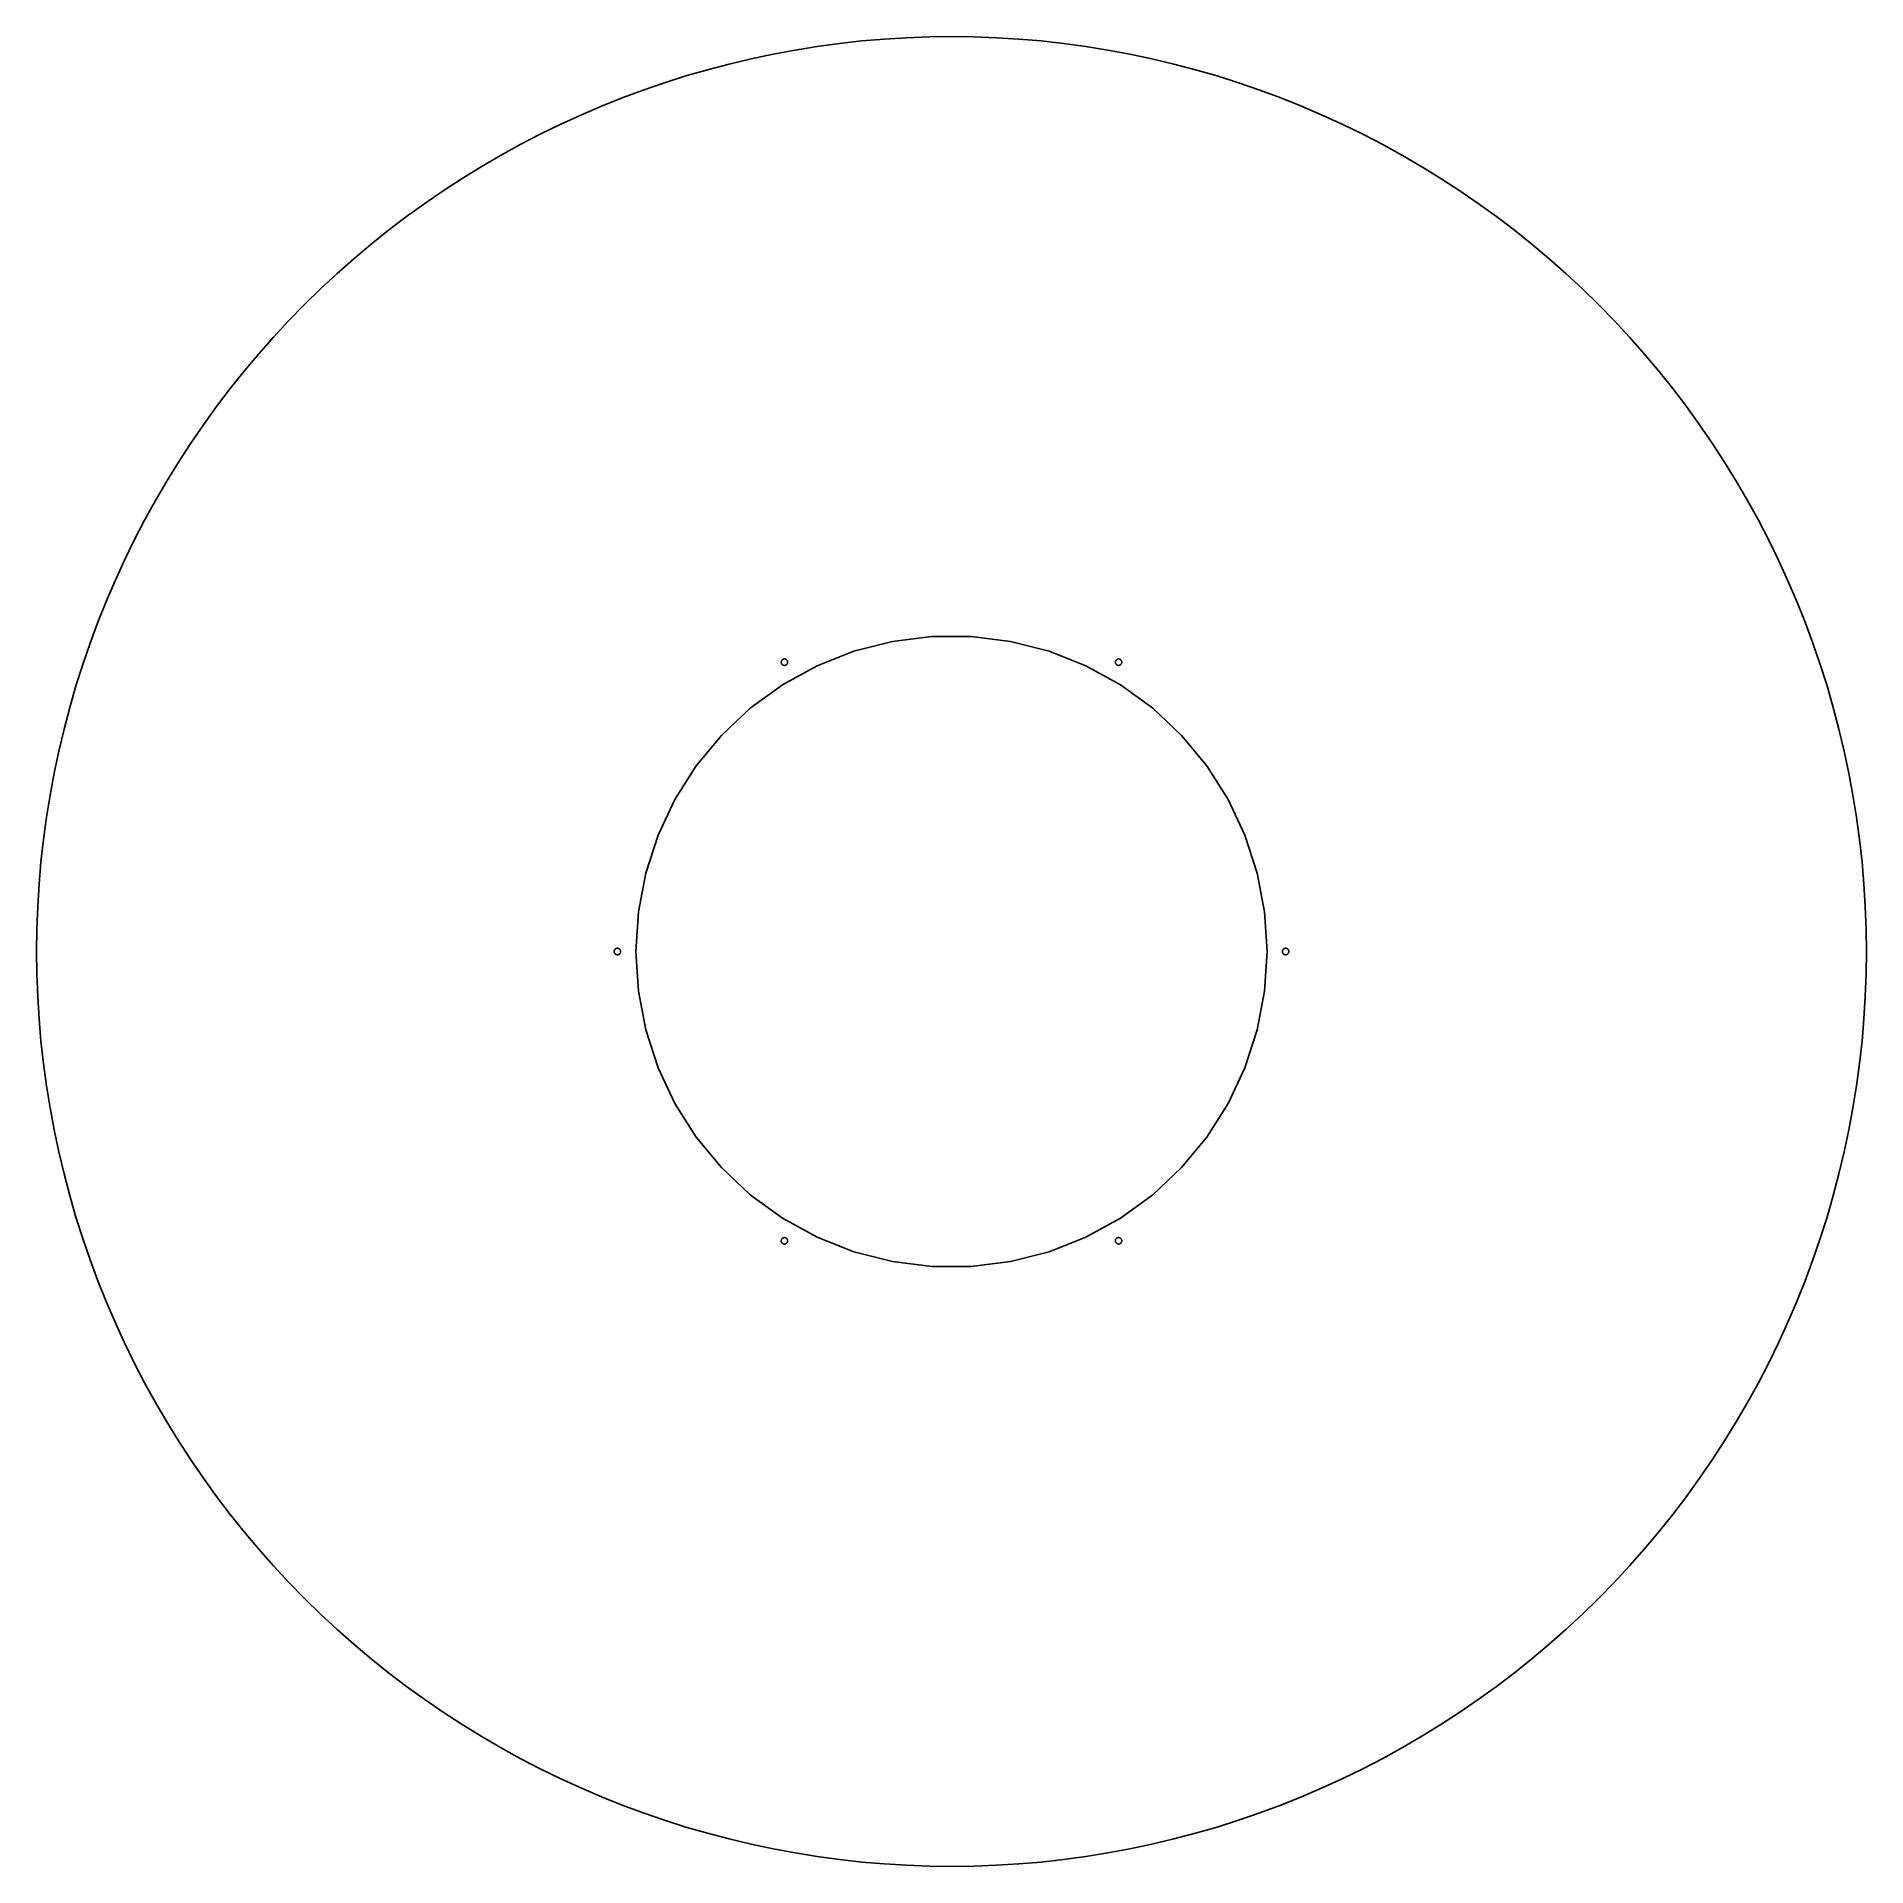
# Model space of a CAD drawing. Header units: metres. Extents: x -198 to 198, y -198 to 198.
import ezdxf

# ---------------------------------------------------------------- set-up
doc = ezdxf.new("R2010")
doc.units = ezdxf.units.M

msp = doc.modelspace()

# ---------------------------------------------------------------- linework, layer by layer
for p, q in [((0, 198), (-4.85916, 197.94)), ((4.85916, 197.94), (0, 198)), ((-38.6279, 194.195), (-43.382, 193.189)), ((-33.8505, 195.085), (-38.6279, 194.195)), ((-29.0526, 195.857), (-33.8505, 195.085)), ((-24.2373, 196.511), (-29.0526, 195.857)), ((-19.4074, 197.047), (-24.2373, 196.511)), ((-14.5658, 197.464), (-19.4074, 197.047)), ((-9.7154, 197.761), (-14.5658, 197.464)), ((-4.85916, 197.94), (-9.7154, 197.761)), ((9.7154, 197.761), (4.85916, 197.94)), ((14.5658, 197.464), (9.7154, 197.761)), ((19.4074, 197.047), (14.5658, 197.464)), ((24.2373, 196.511), (19.4074, 197.047)), ((29.0526, 195.857), (24.2373, 196.511)), ((33.8505, 195.085), (29.0526, 195.857)), ((38.6279, 194.195), (33.8505, 195.085)), ((43.382, 193.189), (38.6279, 194.195)), ((-52.8091, 190.828), (-57.4764, 189.474)), ((-48.1101, 192.066), (-52.8091, 190.828)), ((-43.382, 193.189), (-48.1101, 192.066)), ((48.1101, 192.066), (43.382, 193.189)), ((52.8091, 190.828), (48.1101, 192.066)), ((57.4764, 189.474), (52.8091, 190.828)), ((-66.7042, 186.426), (-71.2592, 184.733)), ((-62.109, 188.007), (-66.7042, 186.426)), ((-57.4764, 189.474), (-62.109, 188.007)), ((62.109, 188.007), (57.4764, 189.474)), ((66.7042, 186.426), (62.109, 188.007)), ((71.2592, 184.733), (66.7042, 186.426)), ((-75.7713, 182.928), (-80.2378, 181.014)), ((-71.2592, 184.733), (-75.7713, 182.928)), ((75.7713, 182.928), (71.2592, 184.733)), ((80.2378, 181.014), (75.7713, 182.928)), ((-84.6559, 178.99), (-89.023, 176.858)), ((-80.2378, 181.014), (-84.6559, 178.99)), ((84.6559, 178.99), (80.2378, 181.014)), ((89.023, 176.858), (84.6559, 178.99)), ((-93.3366, 174.62), (-97.5938, 172.277)), ((-89.023, 176.858), (-93.3366, 174.62)), ((93.3366, 174.62), (89.023, 176.858)), ((97.5938, 172.277), (93.3366, 174.62)), ((-97.5938, 172.277), (-101.792, 169.83)), ((101.792, 169.83), (97.5938, 172.277)), ((-105.93, 167.281), (-110.003, 164.631)), ((-101.792, 169.83), (-105.93, 167.281)), ((105.93, 167.281), (101.792, 169.83)), ((110.003, 164.631), (105.93, 167.281)), ((-110.003, 164.631), (-114.01, 161.882)), ((114.01, 161.882), (110.003, 164.631)), ((-117.948, 159.035), (-121.816, 156.093)), ((-114.01, 161.882), (-117.948, 159.035)), ((117.948, 159.035), (114.01, 161.882)), ((121.816, 156.093), (117.948, 159.035)), ((-121.816, 156.093), (-125.61, 153.056)), ((125.61, 153.056), (121.816, 156.093)), ((-125.61, 153.056), (-129.328, 149.927)), ((129.328, 149.927), (125.61, 153.056)), ((-132.969, 146.708), (-136.529, 143.401)), ((-129.328, 149.927), (-132.969, 146.708)), ((132.969, 146.708), (129.328, 149.927)), ((136.529, 143.401), (132.969, 146.708)), ((-136.529, 143.401), (-140.007, 140.007)), ((140.007, 140.007), (136.529, 143.401)), ((-140.007, 140.007), (-143.401, 136.529)), ((143.401, 136.529), (140.007, 140.007)), ((-143.401, 136.529), (-146.708, 132.969)), ((146.708, 132.969), (143.401, 136.529)), ((-146.708, 132.969), (-149.927, 129.328)), ((149.927, 129.328), (146.708, 132.969)), ((-149.927, 129.328), (-153.056, 125.61)), ((153.056, 125.61), (149.927, 129.328)), ((-153.056, 125.61), (-156.093, 121.816)), ((156.093, 121.816), (153.056, 125.61)), ((-156.093, 121.816), (-159.035, 117.948)), ((159.035, 117.948), (156.093, 121.816)), ((-159.035, 117.948), (-161.882, 114.01)), ((161.882, 114.01), (159.035, 117.948)), ((-161.882, 114.01), (-164.631, 110.003)), ((164.631, 110.003), (161.882, 114.01)), ((-164.631, 110.003), (-167.281, 105.93)), ((167.281, 105.93), (164.631, 110.003)), ((-167.281, 105.93), (-169.83, 101.792)), ((169.83, 101.792), (167.281, 105.93)), ((-169.83, 101.792), (-172.277, 97.5938)), ((172.277, 97.5938), (169.83, 101.792)), ((-172.277, 97.5938), (-174.62, 93.3366)), ((174.62, 93.3366), (172.277, 97.5938)), ((-174.62, 93.3366), (-176.858, 89.023)), ((176.858, 89.023), (174.62, 93.3366)), ((-176.858, 89.023), (-178.99, 84.6559)), ((178.99, 84.6559), (176.858, 89.023)), ((-178.99, 84.6559), (-181.014, 80.2378)), ((181.014, 80.2378), (178.99, 84.6559)), ((-181.014, 80.2378), (-182.928, 75.7713)), ((182.928, 75.7713), (181.014, 80.2378)), ((-182.928, 75.7713), (-184.733, 71.2592)), ((184.733, 71.2592), (182.928, 75.7713)), ((-184.733, 71.2592), (-186.426, 66.7042)), ((-12.7999, 67.0996), (-4.28919, 68.1747)), ((-4.28919, 68.1747), (4.28919, 68.1747)), ((4.28919, 68.1747), (12.7999, 67.0996)), ((186.426, 66.7042), (184.733, 71.2592)), ((-186.426, 66.7042), (-188.007, 62.109)), ((-29.0848, 61.8083), (-21.1088, 64.9662)), ((-21.1088, 64.9662), (-12.7999, 67.0996)), ((12.7999, 67.0996), (21.1088, 64.9662)), ((21.1088, 64.9662), (29.0848, 61.8083)), ((188.007, 62.109), (186.426, 66.7042)), ((-188.007, 62.109), (-189.474, 57.4764)), ((-36.8541, 62.6512), (-36.845, 62.7386)), ((-36.8523, 62.5633), (-36.8541, 62.6512)), ((-36.8395, 62.4763), (-36.8523, 62.5633)), ((-36.845, 62.7386), (-36.8249, 62.8242)), ((-36.8158, 62.3917), (-36.8395, 62.4763)), ((-36.8249, 62.8242), (-36.7942, 62.9066)), ((-36.7818, 62.3106), (-36.8158, 62.3917)), ((-36.7942, 62.9066), (-36.7535, 62.9845)), ((-36.7378, 62.2345), (-36.7818, 62.3106)), ((-36.7535, 62.9845), (-36.7033, 63.0567)), ((-36.6847, 62.1645), (-36.7378, 62.2345)), ((-36.7033, 63.0567), (-36.6445, 63.122)), ((-36.6232, 62.1017), (-36.6847, 62.1645)), ((-36.6445, 63.122), (-36.578, 63.1795)), ((-36.5543, 62.0471), (-36.6232, 62.1017)), ((-36.6021, 57.6756), (-29.0848, 61.8083)), ((-36.578, 63.1795), (-36.5048, 63.2281)), ((-36.4791, 62.0015), (-36.5543, 62.0471)), ((-36.5048, 63.2281), (-36.426, 63.2672)), ((-36.3988, 61.9658), (-36.4791, 62.0015)), ((-36.426, 63.2672), (-36.343, 63.2961)), ((-36.3146, 61.9404), (-36.3988, 61.9658)), ((-36.343, 63.2961), (-36.257, 63.3144)), ((-36.2279, 61.9257), (-36.3146, 61.9404)), ((-36.257, 63.3144), (-36.1694, 63.3217)), ((-36.1401, 61.922), (-36.2279, 61.9257)), ((-36.1694, 63.3217), (-36.0816, 63.318)), ((-36.0525, 61.9294), (-36.1401, 61.922)), ((-36.0816, 63.318), (-35.9949, 63.3034)), ((-35.9665, 61.9477), (-36.0525, 61.9294)), ((-35.9949, 63.3034), (-35.9108, 63.278)), ((-35.8835, 61.9766), (-35.9665, 61.9477)), ((-35.9108, 63.278), (-35.8305, 63.2422)), ((-35.8048, 62.0157), (-35.8835, 61.9766)), ((-35.8305, 63.2422), (-35.7553, 63.1967)), ((-35.7315, 62.0643), (-35.8048, 62.0157)), ((-35.7553, 63.1967), (-35.6864, 63.1421)), ((-35.665, 62.1217), (-35.7315, 62.0643)), ((-35.6864, 63.1421), (-35.6249, 63.0793)), ((-35.6062, 62.1871), (-35.665, 62.1217)), ((-35.6249, 63.0793), (-35.5717, 63.0093)), ((-35.556, 62.2593), (-35.6062, 62.1871)), ((-35.5717, 63.0093), (-35.5278, 62.9331)), ((-35.5153, 62.3372), (-35.556, 62.2593)), ((-35.5278, 62.9331), (-35.4937, 62.8521)), ((-35.4846, 62.4196), (-35.5153, 62.3372)), ((-35.4937, 62.8521), (-35.4701, 62.7674)), ((-35.4646, 62.5051), (-35.4846, 62.4196)), ((-35.4701, 62.7674), (-35.4572, 62.6805)), ((-35.4554, 62.5926), (-35.4646, 62.5051)), ((-35.4572, 62.6805), (-35.4554, 62.5926)), ((29.0848, 61.8083), (36.6021, 57.6756)), ((35.4554, 62.5926), (35.4572, 62.6805)), ((35.4646, 62.5051), (35.4554, 62.5926)), ((35.4572, 62.6805), (35.4701, 62.7674)), ((35.4846, 62.4196), (35.4646, 62.5051)), ((35.4701, 62.7674), (35.4937, 62.8521)), ((35.5153, 62.3372), (35.4846, 62.4196)), ((35.4937, 62.8521), (35.5278, 62.9331)), ((35.556, 62.2593), (35.5153, 62.3372)), ((35.5278, 62.9331), (35.5717, 63.0093)), ((35.6062, 62.1871), (35.556, 62.2593)), ((35.5717, 63.0093), (35.6249, 63.0793)), ((35.665, 62.1217), (35.6062, 62.1871)), ((35.6249, 63.0793), (35.6864, 63.1421)), ((35.7315, 62.0643), (35.665, 62.1217)), ((35.6864, 63.1421), (35.7553, 63.1967)), ((35.8048, 62.0157), (35.7315, 62.0643)), ((35.7553, 63.1967), (35.8305, 63.2422)), ((35.8835, 61.9766), (35.8048, 62.0157)), ((35.8305, 63.2422), (35.9108, 63.278)), ((35.9665, 61.9477), (35.8835, 61.9766)), ((35.9108, 63.278), (35.9949, 63.3034)), ((36.0525, 61.9294), (35.9665, 61.9477)), ((35.9949, 63.3034), (36.0816, 63.318)), ((36.1401, 61.922), (36.0525, 61.9294)), ((36.0816, 63.318), (36.1694, 63.3217)), ((36.2279, 61.9257), (36.1401, 61.922)), ((36.1694, 63.3217), (36.257, 63.3144)), ((36.3146, 61.9404), (36.2279, 61.9257)), ((36.257, 63.3144), (36.343, 63.2961)), ((36.3988, 61.9658), (36.3146, 61.9404)), ((36.343, 63.2961), (36.426, 63.2672)), ((36.4791, 62.0015), (36.3988, 61.9658)), ((36.426, 63.2672), (36.5048, 63.2281)), ((36.5543, 62.0471), (36.4791, 62.0015)), ((36.5048, 63.2281), (36.578, 63.1795)), ((36.6232, 62.1017), (36.5543, 62.0471)), ((36.578, 63.1795), (36.6445, 63.122)), ((36.6847, 62.1645), (36.6232, 62.1017)), ((36.6445, 63.122), (36.7033, 63.0567)), ((36.7378, 62.2345), (36.6847, 62.1645)), ((36.7033, 63.0567), (36.7535, 62.9845)), ((36.7818, 62.3106), (36.7378, 62.2345)), ((36.7535, 62.9845), (36.7942, 62.9066)), ((36.8158, 62.3917), (36.7818, 62.3106)), ((36.7942, 62.9066), (36.8249, 62.8242)), ((36.8395, 62.4763), (36.8158, 62.3917)), ((36.8249, 62.8242), (36.845, 62.7386)), ((36.8523, 62.5633), (36.8395, 62.4763)), ((36.845, 62.7386), (36.8541, 62.6512)), ((36.8541, 62.6512), (36.8523, 62.5633)), ((189.474, 57.4764), (188.007, 62.109)), ((-189.474, 57.4764), (-190.828, 52.8091)), ((-43.5421, 52.6334), (-36.6021, 57.6756)), ((36.6021, 57.6756), (43.5421, 52.6334)), ((190.828, 52.8091), (189.474, 57.4764)), ((-190.828, 52.8091), (-192.066, 48.1101)), ((-49.7955, 46.7611), (-43.5421, 52.6334)), ((43.5421, 52.6334), (49.7955, 46.7611)), ((192.066, 48.1101), (190.828, 52.8091)), ((-192.066, 48.1101), (-193.189, 43.382)), ((193.189, 43.382), (192.066, 48.1101)), ((-55.2636, 40.1513), (-49.7955, 46.7611)), ((49.7955, 46.7611), (55.2636, 40.1513)), ((-193.189, 43.382), (-194.195, 38.6279)), ((-59.8601, 32.9084), (-55.2636, 40.1513)), ((55.2636, 40.1513), (59.8601, 32.9084)), ((194.195, 38.6279), (193.189, 43.382)), ((-194.195, 38.6279), (-195.085, 33.8505)), ((195.085, 33.8505), (194.195, 38.6279)), ((-195.085, 33.8505), (-195.857, 29.0526)), ((-63.5126, 25.1464), (-59.8601, 32.9084)), ((59.8601, 32.9084), (63.5126, 25.1464)), ((195.857, 29.0526), (195.085, 33.8505)), ((-195.857, 29.0526), (-196.511, 24.2373)), ((196.511, 24.2373), (195.857, 29.0526)), ((-196.511, 24.2373), (-197.047, 19.4074)), ((-66.1634, 16.9879), (-63.5126, 25.1464)), ((63.5126, 25.1464), (66.1634, 16.9879)), ((197.047, 19.4074), (196.511, 24.2373)), ((-197.047, 19.4074), (-197.464, 14.5658)), ((-67.7709, 8.56145), (-66.1634, 16.9879)), ((66.1634, 16.9879), (67.7709, 8.56145)), ((197.464, 14.5658), (197.047, 19.4074)), ((-197.464, 14.5658), (-197.761, 9.7154)), ((197.761, 9.7154), (197.464, 14.5658)), ((-197.761, 9.7154), (-197.94, 4.85916)), ((-68.3095, 0), (-67.7709, 8.56145)), ((67.7709, 8.56145), (68.3095, 0)), ((197.94, 4.85916), (197.761, 9.7154)), ((-197.94, 4.85916), (-198, 0)), ((198, 0), (197.94, 4.85916)), ((-198, 0), (-197.94, -4.85916)), ((-73.0095, 0), (-73.004, 0.087732)), ((-73.004, -0.087732), (-73.0095, 0)), ((-73.004, 0.087732), (-72.9875, 0.174083)), ((-72.9875, 0.174083), (-72.9604, 0.257687)), ((-72.9604, 0.257687), (-72.9229, 0.337227)), ((-72.9229, 0.337227), (-72.8758, 0.411449)), ((-72.8758, 0.411449), (-72.8198, 0.479182)), ((-72.8198, 0.479182), (-72.7557, 0.539359)), ((-72.7557, 0.539359), (-72.6846, 0.591029)), ((-72.6846, 0.591029), (-72.6076, 0.633378)), ((-72.6076, 0.633378), (-72.5258, 0.665739)), ((-72.5258, 0.665739), (-72.4407, 0.6876)), ((-72.4407, 0.6876), (-72.3535, 0.698618)), ((-72.3535, 0.698618), (-72.2656, 0.698618)), ((-72.2656, 0.698618), (-72.1784, 0.6876)), ((-72.1784, 0.6876), (-72.0932, 0.665739)), ((-72.0932, 0.665739), (-72.0115, 0.633378)), ((-72.0115, 0.633378), (-71.9344, 0.591029)), ((-71.9344, 0.591029), (-71.8633, 0.539359)), ((-71.8633, 0.539359), (-71.7992, 0.479182)), ((-71.7992, 0.479182), (-71.7432, 0.411449)), ((-71.7432, 0.411449), (-71.6961, 0.337227)), ((-71.6961, 0.337227), (-71.6587, 0.257687)), ((-71.6587, 0.257687), (-71.6315, 0.174083)), ((-71.6315, 0.174083), (-71.615, 0.087732)), ((-71.615, 0.087732), (-71.6095, 0)), ((-71.6095, 0), (-71.615, -0.087732)), ((-67.7709, -8.56145), (-68.3095, 0)), ((68.3095, 0), (67.7709, -8.56145)), ((71.6095, 0), (71.615, 0.087732)), ((71.615, -0.087732), (71.6095, 0)), ((71.615, 0.087732), (71.6315, 0.174083)), ((71.6315, 0.174083), (71.6587, 0.257687)), ((71.6587, 0.257687), (71.6961, 0.337227)), ((71.6961, 0.337227), (71.7432, 0.411449)), ((71.7432, 0.411449), (71.7992, 0.479182)), ((71.7992, 0.479182), (71.8633, 0.539359)), ((71.8633, 0.539359), (71.9344, 0.591029)), ((71.9344, 0.591029), (72.0115, 0.633378)), ((72.0115, 0.633378), (72.0932, 0.665739)), ((72.0932, 0.665739), (72.1784, 0.6876)), ((72.1784, 0.6876), (72.2656, 0.698618)), ((72.2656, 0.698618), (72.3535, 0.698618)), ((72.3535, 0.698618), (72.4407, 0.6876)), ((72.4407, 0.6876), (72.5258, 0.665739)), ((72.5258, 0.665739), (72.6076, 0.633378)), ((72.6076, 0.633378), (72.6846, 0.591029)), ((72.6846, 0.591029), (72.7557, 0.539359)), ((72.7557, 0.539359), (72.8198, 0.479182)), ((72.8198, 0.479182), (72.8758, 0.411449)), ((72.8758, 0.411449), (72.9229, 0.337227)), ((72.9229, 0.337227), (72.9604, 0.257687)), ((72.9604, 0.257687), (72.9875, 0.174083)), ((72.9875, 0.174083), (73.004, 0.087732)), ((73.004, 0.087732), (73.0095, 0)), ((73.0095, 0), (73.004, -0.087732)), ((197.94, -4.85916), (198, 0)), ((-72.9875, -0.174083), (-73.004, -0.087732)), ((-72.9604, -0.257687), (-72.9875, -0.174083)), ((-72.9229, -0.337227), (-72.9604, -0.257687)), ((-72.8758, -0.411449), (-72.9229, -0.337227)), ((-72.8198, -0.479182), (-72.8758, -0.411449)), ((-72.7557, -0.539359), (-72.8198, -0.479182)), ((-72.6846, -0.591029), (-72.7557, -0.539359)), ((-72.6076, -0.633378), (-72.6846, -0.591029)), ((-72.5258, -0.665739), (-72.6076, -0.633378)), ((-72.4407, -0.6876), (-72.5258, -0.665739)), ((-72.3535, -0.698618), (-72.4407, -0.6876)), ((-72.2656, -0.698618), (-72.3535, -0.698618)), ((-72.1784, -0.6876), (-72.2656, -0.698618)), ((-72.0932, -0.665739), (-72.1784, -0.6876)), ((-72.0115, -0.633378), (-72.0932, -0.665739)), ((-71.9344, -0.591029), (-72.0115, -0.633378)), ((-71.8633, -0.539359), (-71.9344, -0.591029)), ((-71.7992, -0.479182), (-71.8633, -0.539359)), ((-71.7432, -0.411449), (-71.7992, -0.479182)), ((-71.6961, -0.337227), (-71.7432, -0.411449)), ((-71.6587, -0.257687), (-71.6961, -0.337227)), ((-71.6315, -0.174083), (-71.6587, -0.257687)), ((-71.615, -0.087732), (-71.6315, -0.174083)), ((71.6315, -0.174083), (71.615, -0.087732)), ((71.6587, -0.257687), (71.6315, -0.174083)), ((71.6961, -0.337227), (71.6587, -0.257687)), ((71.7432, -0.411449), (71.6961, -0.337227)), ((71.7992, -0.479182), (71.7432, -0.411449)), ((71.8633, -0.539359), (71.7992, -0.479182)), ((71.9344, -0.591029), (71.8633, -0.539359)), ((72.0115, -0.633378), (71.9344, -0.591029)), ((72.0932, -0.665739), (72.0115, -0.633378)), ((72.1784, -0.6876), (72.0932, -0.665739)), ((72.2656, -0.698618), (72.1784, -0.6876)), ((72.3535, -0.698618), (72.2656, -0.698618)), ((72.4407, -0.6876), (72.3535, -0.698618)), ((72.5258, -0.665739), (72.4407, -0.6876)), ((72.6076, -0.633378), (72.5258, -0.665739)), ((72.6846, -0.591029), (72.6076, -0.633378)), ((72.7557, -0.539359), (72.6846, -0.591029)), ((72.8198, -0.479182), (72.7557, -0.539359)), ((72.8758, -0.411449), (72.8198, -0.479182)), ((72.9229, -0.337227), (72.8758, -0.411449)), ((72.9604, -0.257687), (72.9229, -0.337227)), ((72.9875, -0.174083), (72.9604, -0.257687)), ((73.004, -0.087732), (72.9875, -0.174083)), ((-197.94, -4.85916), (-197.761, -9.7154)), ((197.761, -9.7154), (197.94, -4.85916)), ((-197.761, -9.7154), (-197.464, -14.5658)), ((-66.1634, -16.9879), (-67.7709, -8.56145)), ((67.7709, -8.56145), (66.1634, -16.9879)), ((197.464, -14.5658), (197.761, -9.7154)), ((-197.464, -14.5658), (-197.047, -19.4074)), ((197.047, -19.4074), (197.464, -14.5658)), ((-197.047, -19.4074), (-196.511, -24.2373)), ((-63.5126, -25.1464), (-66.1634, -16.9879)), ((66.1634, -16.9879), (63.5126, -25.1464)), ((196.511, -24.2373), (197.047, -19.4074)), ((-196.511, -24.2373), (-195.857, -29.0526)), ((-59.8601, -32.9084), (-63.5126, -25.1464)), ((63.5126, -25.1464), (59.8601, -32.9084)), ((195.857, -29.0526), (196.511, -24.2373)), ((-195.857, -29.0526), (-195.085, -33.8505)), ((195.085, -33.8505), (195.857, -29.0526)), ((-195.085, -33.8505), (-194.195, -38.6279)), ((-55.2636, -40.1513), (-59.8601, -32.9084)), ((59.8601, -32.9084), (55.2636, -40.1513)), ((194.195, -38.6279), (195.085, -33.8505)), ((-194.195, -38.6279), (-193.189, -43.382)), ((193.189, -43.382), (194.195, -38.6279)), ((-193.189, -43.382), (-192.066, -48.1101)), ((-49.7955, -46.7611), (-55.2636, -40.1513)), ((55.2636, -40.1513), (49.7955, -46.7611)), ((192.066, -48.1101), (193.189, -43.382)), ((-43.5421, -52.6334), (-49.7955, -46.7611)), ((49.7955, -46.7611), (43.5421, -52.6334)), ((-192.066, -48.1101), (-190.828, -52.8091)), ((190.828, -52.8091), (192.066, -48.1101)), ((-190.828, -52.8091), (-189.474, -57.4764)), ((-36.6021, -57.6756), (-43.5421, -52.6334)), ((43.5421, -52.6334), (36.6021, -57.6756)), ((189.474, -57.4764), (190.828, -52.8091)), ((-189.474, -57.4764), (-188.007, -62.109)), ((-29.0848, -61.8083), (-36.6021, -57.6756)), ((36.6021, -57.6756), (29.0848, -61.8083)), ((188.007, -62.109), (189.474, -57.4764)), ((-188.007, -62.109), (-186.426, -66.7042)), ((-36.8541, -62.6512), (-36.8523, -62.5633)), ((-36.845, -62.7386), (-36.8541, -62.6512)), ((-36.8523, -62.5633), (-36.8395, -62.4763)), ((-36.8249, -62.8242), (-36.845, -62.7386)), ((-36.8395, -62.4763), (-36.8158, -62.3917)), ((-36.7942, -62.9066), (-36.8249, -62.8242)), ((-36.8158, -62.3917), (-36.7818, -62.3106)), ((-36.7535, -62.9845), (-36.7942, -62.9066)), ((-36.7818, -62.3106), (-36.7378, -62.2345)), ((-36.7033, -63.0567), (-36.7535, -62.9845)), ((-36.7378, -62.2345), (-36.6847, -62.1645)), ((-36.6445, -63.122), (-36.7033, -63.0567)), ((-36.6847, -62.1645), (-36.6232, -62.1017)), ((-36.578, -63.1795), (-36.6445, -63.122)), ((-36.6232, -62.1017), (-36.5543, -62.0471)), ((-36.5048, -63.2281), (-36.578, -63.1795)), ((-36.5543, -62.0471), (-36.4791, -62.0015)), ((-36.426, -63.2672), (-36.5048, -63.2281)), ((-36.4791, -62.0015), (-36.3988, -61.9658)), ((-36.343, -63.2961), (-36.426, -63.2672)), ((-36.3988, -61.9658), (-36.3146, -61.9404)), ((-36.257, -63.3144), (-36.343, -63.2961)), ((-36.3146, -61.9404), (-36.2279, -61.9257)), ((-36.1694, -63.3217), (-36.257, -63.3144)), ((-36.2279, -61.9257), (-36.1401, -61.922)), ((-36.0816, -63.318), (-36.1694, -63.3217)), ((-36.1401, -61.922), (-36.0525, -61.9294)), ((-35.9949, -63.3034), (-36.0816, -63.318)), ((-36.0525, -61.9294), (-35.9665, -61.9477)), ((-35.9108, -63.278), (-35.9949, -63.3034)), ((-35.9665, -61.9477), (-35.8835, -61.9766)), ((-35.8305, -63.2422), (-35.9108, -63.278)), ((-35.8835, -61.9766), (-35.8048, -62.0157)), ((-35.7553, -63.1967), (-35.8305, -63.2422)), ((-35.8048, -62.0157), (-35.7315, -62.0643)), ((-35.6864, -63.1421), (-35.7553, -63.1967)), ((-35.7315, -62.0643), (-35.665, -62.1217)), ((-35.6249, -63.0793), (-35.6864, -63.1421)), ((-35.665, -62.1217), (-35.6062, -62.1871)), ((-35.5717, -63.0093), (-35.6249, -63.0793)), ((-35.6062, -62.1871), (-35.556, -62.2593)), ((-35.5278, -62.9331), (-35.5717, -63.0093)), ((-35.556, -62.2593), (-35.5153, -62.3372)), ((-35.4937, -62.8521), (-35.5278, -62.9331)), ((-35.5153, -62.3372), (-35.4846, -62.4196)), ((-35.4701, -62.7674), (-35.4937, -62.8521)), ((-35.4846, -62.4196), (-35.4646, -62.5051)), ((-35.4572, -62.6805), (-35.4701, -62.7674)), ((-35.4646, -62.5051), (-35.4554, -62.5926)), ((-35.4554, -62.5926), (-35.4572, -62.6805)), ((-21.1088, -64.9662), (-29.0848, -61.8083)), ((29.0848, -61.8083), (21.1088, -64.9662)), ((35.4554, -62.5926), (35.4646, -62.5051)), ((35.4572, -62.6805), (35.4554, -62.5926)), ((35.4701, -62.7674), (35.4572, -62.6805)), ((35.4646, -62.5051), (35.4846, -62.4196)), ((35.4937, -62.8521), (35.4701, -62.7674)), ((35.4846, -62.4196), (35.5153, -62.3372)), ((35.5278, -62.9331), (35.4937, -62.8521)), ((35.5153, -62.3372), (35.556, -62.2593)), ((35.5717, -63.0093), (35.5278, -62.9331)), ((35.556, -62.2593), (35.6062, -62.1871)), ((35.6249, -63.0793), (35.5717, -63.0093)), ((35.6062, -62.1871), (35.665, -62.1217)), ((35.6864, -63.1421), (35.6249, -63.0793)), ((35.665, -62.1217), (35.7315, -62.0643)), ((35.7553, -63.1967), (35.6864, -63.1421)), ((35.7315, -62.0643), (35.8048, -62.0157)), ((35.8305, -63.2422), (35.7553, -63.1967)), ((35.8048, -62.0157), (35.8835, -61.9766)), ((35.9108, -63.278), (35.8305, -63.2422)), ((35.8835, -61.9766), (35.9665, -61.9477)), ((35.9949, -63.3034), (35.9108, -63.278)), ((35.9665, -61.9477), (36.0525, -61.9294)), ((36.0816, -63.318), (35.9949, -63.3034)), ((36.0525, -61.9294), (36.1401, -61.922)), ((36.1694, -63.3217), (36.0816, -63.318)), ((36.1401, -61.922), (36.2279, -61.9257)), ((36.257, -63.3144), (36.1694, -63.3217)), ((36.2279, -61.9257), (36.3146, -61.9404)), ((36.343, -63.2961), (36.257, -63.3144)), ((36.3146, -61.9404), (36.3988, -61.9658)), ((36.426, -63.2672), (36.343, -63.2961)), ((36.3988, -61.9658), (36.4791, -62.0015)), ((36.5048, -63.2281), (36.426, -63.2672)), ((36.4791, -62.0015), (36.5543, -62.0471)), ((36.578, -63.1795), (36.5048, -63.2281)), ((36.5543, -62.0471), (36.6232, -62.1017)), ((36.6445, -63.122), (36.578, -63.1795)), ((36.6232, -62.1017), (36.6847, -62.1645)), ((36.7033, -63.0567), (36.6445, -63.122)), ((36.6847, -62.1645), (36.7378, -62.2345)), ((36.7535, -62.9845), (36.7033, -63.0567)), ((36.7378, -62.2345), (36.7818, -62.3106)), ((36.7942, -62.9066), (36.7535, -62.9845)), ((36.7818, -62.3106), (36.8158, -62.3917)), ((36.8249, -62.8242), (36.7942, -62.9066)), ((36.8158, -62.3917), (36.8395, -62.4763)), ((36.845, -62.7386), (36.8249, -62.8242)), ((36.8395, -62.4763), (36.8523, -62.5633)), ((36.8541, -62.6512), (36.845, -62.7386)), ((36.8523, -62.5633), (36.8541, -62.6512)), ((186.426, -66.7042), (188.007, -62.109)), ((-186.426, -66.7042), (-184.733, -71.2592)), ((-12.7999, -67.0996), (-21.1088, -64.9662)), ((-4.28919, -68.1747), (-12.7999, -67.0996)), ((12.7999, -67.0996), (4.28919, -68.1747)), ((21.1088, -64.9662), (12.7999, -67.0996)), ((184.733, -71.2592), (186.426, -66.7042)), ((-184.733, -71.2592), (-182.928, -75.7713)), ((4.28919, -68.1747), (-4.28919, -68.1747)), ((182.928, -75.7713), (184.733, -71.2592)), ((-182.928, -75.7713), (-181.014, -80.2378)), ((181.014, -80.2378), (182.928, -75.7713)), ((-181.014, -80.2378), (-178.99, -84.6559)), ((178.99, -84.6559), (181.014, -80.2378)), ((-178.99, -84.6559), (-176.858, -89.023)), ((176.858, -89.023), (178.99, -84.6559)), ((-176.858, -89.023), (-174.62, -93.3366)), ((174.62, -93.3366), (176.858, -89.023)), ((-174.62, -93.3366), (-172.277, -97.5938)), ((172.277, -97.5938), (174.62, -93.3366)), ((-172.277, -97.5938), (-169.83, -101.792)), ((169.83, -101.792), (172.277, -97.5938)), ((-169.83, -101.792), (-167.281, -105.93)), ((167.281, -105.93), (169.83, -101.792)), ((-167.281, -105.93), (-164.631, -110.003)), ((164.631, -110.003), (167.281, -105.93)), ((-164.631, -110.003), (-161.882, -114.01)), ((161.882, -114.01), (164.631, -110.003)), ((-161.882, -114.01), (-159.035, -117.948)), ((159.035, -117.948), (161.882, -114.01)), ((-159.035, -117.948), (-156.093, -121.816)), ((156.093, -121.816), (159.035, -117.948)), ((-156.093, -121.816), (-153.056, -125.61)), ((153.056, -125.61), (156.093, -121.816)), ((-153.056, -125.61), (-149.927, -129.328)), ((149.927, -129.328), (153.056, -125.61)), ((-149.927, -129.328), (-146.708, -132.969)), ((146.708, -132.969), (149.927, -129.328)), ((-146.708, -132.969), (-143.401, -136.529)), ((143.401, -136.529), (146.708, -132.969)), ((-143.401, -136.529), (-140.007, -140.007)), ((140.007, -140.007), (143.401, -136.529)), ((-140.007, -140.007), (-136.529, -143.401)), ((136.529, -143.401), (140.007, -140.007)), ((-136.529, -143.401), (-132.969, -146.708)), ((132.969, -146.708), (136.529, -143.401)), ((-132.969, -146.708), (-129.328, -149.927)), ((-129.328, -149.927), (-125.61, -153.056)), ((125.61, -153.056), (129.328, -149.927)), ((129.328, -149.927), (132.969, -146.708)), ((-125.61, -153.056), (-121.816, -156.093)), ((121.816, -156.093), (125.61, -153.056)), ((-121.816, -156.093), (-117.948, -159.035)), ((117.948, -159.035), (121.816, -156.093)), ((-117.948, -159.035), (-114.01, -161.882)), ((-114.01, -161.882), (-110.003, -164.631)), ((110.003, -164.631), (114.01, -161.882)), ((114.01, -161.882), (117.948, -159.035)), ((-110.003, -164.631), (-105.93, -167.281)), ((105.93, -167.281), (110.003, -164.631)), ((-105.93, -167.281), (-101.792, -169.83)), ((-101.792, -169.83), (-97.5938, -172.277)), ((97.5938, -172.277), (101.792, -169.83)), ((101.792, -169.83), (105.93, -167.281)), ((-97.5938, -172.277), (-93.3366, -174.62)), ((93.3366, -174.62), (97.5938, -172.277)), ((-93.3366, -174.62), (-89.023, -176.858)), ((-89.023, -176.858), (-84.6559, -178.99)), ((84.6559, -178.99), (89.023, -176.858)), ((89.023, -176.858), (93.3366, -174.62)), ((-84.6559, -178.99), (-80.2378, -181.014)), ((-80.2378, -181.014), (-75.7713, -182.928)), ((75.7713, -182.928), (80.2378, -181.014)), ((80.2378, -181.014), (84.6559, -178.99)), ((-75.7713, -182.928), (-71.2592, -184.733)), ((-71.2592, -184.733), (-66.7042, -186.426)), ((66.7042, -186.426), (71.2592, -184.733)), ((71.2592, -184.733), (75.7713, -182.928)), ((-66.7042, -186.426), (-62.109, -188.007)), ((-62.109, -188.007), (-57.4764, -189.474)), ((-57.4764, -189.474), (-52.8091, -190.828)), ((52.8091, -190.828), (57.4764, -189.474)), ((57.4764, -189.474), (62.109, -188.007)), ((62.109, -188.007), (66.7042, -186.426)), ((-52.8091, -190.828), (-48.1101, -192.066)), ((-48.1101, -192.066), (-43.382, -193.189)), ((-43.382, -193.189), (-38.6279, -194.195)), ((38.6279, -194.195), (43.382, -193.189)), ((43.382, -193.189), (48.1101, -192.066)), ((48.1101, -192.066), (52.8091, -190.828)), ((-38.6279, -194.195), (-33.8505, -195.085)), ((-33.8505, -195.085), (-29.0526, -195.857)), ((-29.0526, -195.857), (-24.2373, -196.511)), ((-24.2373, -196.511), (-19.4074, -197.047)), ((-19.4074, -197.047), (-14.5658, -197.464)), ((-14.5658, -197.464), (-9.7154, -197.761)), ((-9.7154, -197.761), (-4.85916, -197.94)), ((-4.85916, -197.94), (0, -198)), ((0, -198), (4.85916, -197.94)), ((4.85916, -197.94), (9.7154, -197.761)), ((9.7154, -197.761), (14.5658, -197.464)), ((14.5658, -197.464), (19.4074, -197.047)), ((19.4074, -197.047), (24.2373, -196.511)), ((24.2373, -196.511), (29.0526, -195.857)), ((29.0526, -195.857), (33.8505, -195.085)), ((33.8505, -195.085), (38.6279, -194.195))]:
    msp.add_line(p, q)

doc.saveas('drawing.dxf')
